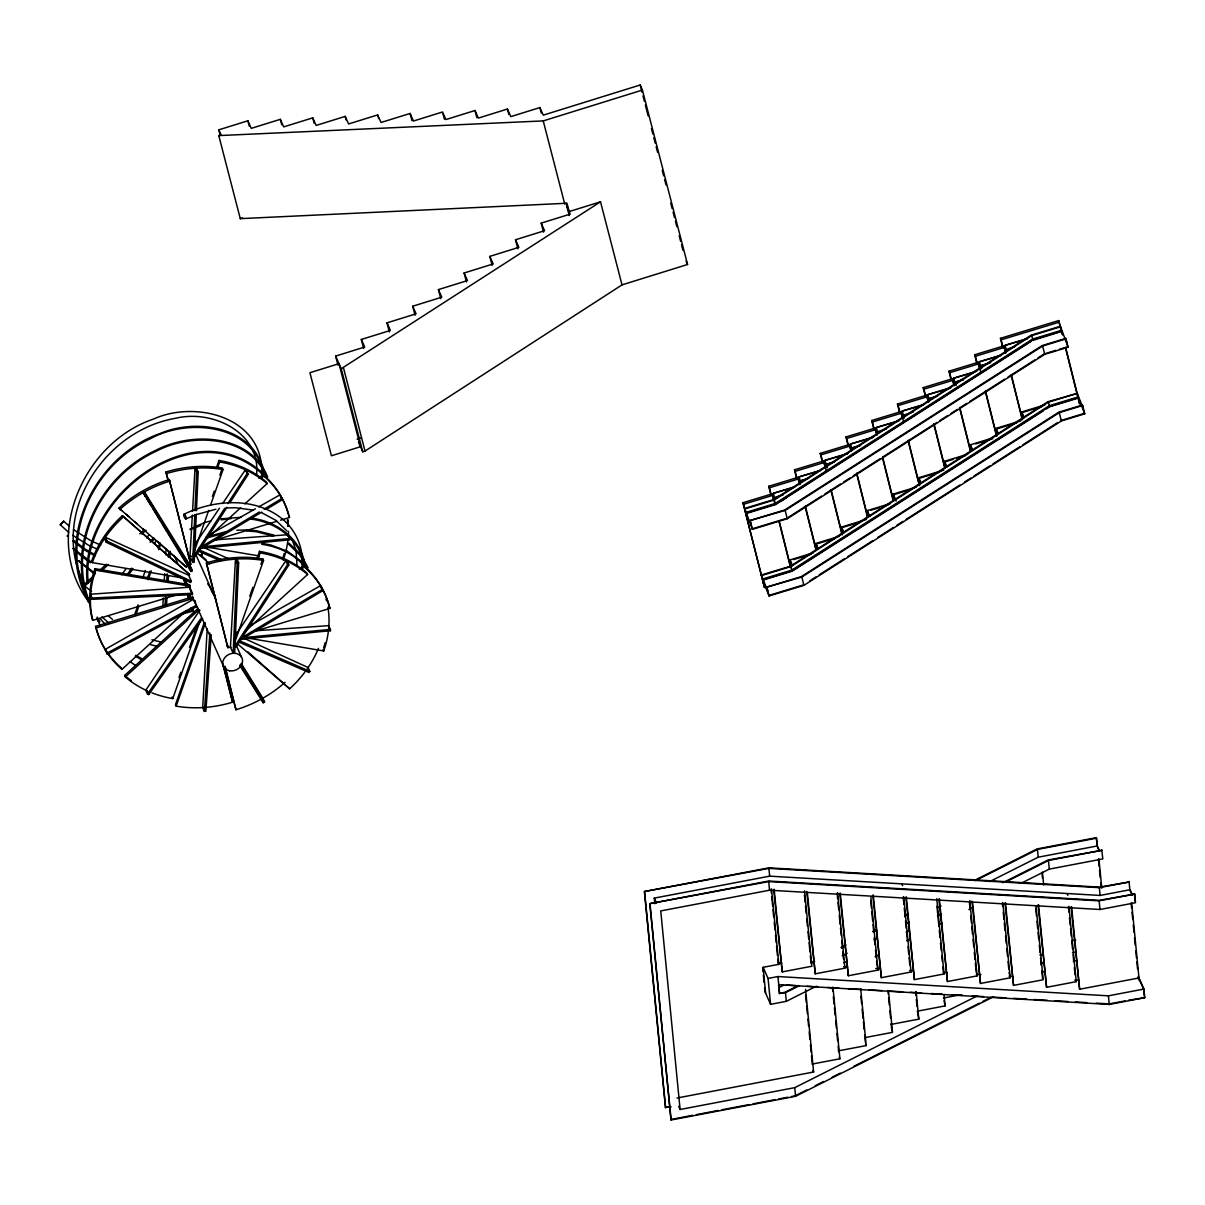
<?xml version="1.0" encoding="UTF-8"?>
<svg xmlns="http://www.w3.org/2000/svg" width="1205" height="1205" viewBox="0 0 1205 1205"><rect width="100%" height="100%" fill="white"/><g stroke="black" fill="none" stroke-linecap="round" stroke-linejoin="round"><path stroke-width="1.5" d="M256.529 475.026C261.184 433.152 213.089 409.128 175.569 418.286C109.866 429.387 58.458 500.452 76.984 566.245M261.621 475.327L261.681 468.775M297.017 565.778L296.084 550.775M302.078 566.395L302.169 558.186M196.294 514.324L194.171 562.268L192.68 562.374L194.803 514.43M194.969 510.739L196.701 472.014L195.014 468.233L196.49 468.127L198.177 471.908L196.46 510.634M233.152 653.276L237.174 562.916L235.487 559.135L236.963 559.03L238.65 562.81L234.644 653.17L233.152 653.276L230.456 647.221L235.487 559.135M750.986 524.22L750.113 520.515L784.726 509.971L1042.174 345.579L1065.792 338.379L1068.097 347.221L1044.705 354.33L787.257 518.737L752.417 529.341L744.72 508.389L773.836 499.533L1031.269 335.126L1060.4 326.269L1068.097 347.221M1043.379 410.815L792.242 571.17L762.78 580.147L763.428 583.341M1066.666 342.084L1065.792 338.379M90.631 594.216L92.228 599.322L192.378 594.607L192.454 593.282L189.757 587.227L90.631 594.216L92.228 599.322M162.765 607.305L163.293 597.936M164.257 581.066L164.678 573.565M165.748 554.827L166.079 549.194M192.68 562.374L189.983 556.318L192.333 515.077M192.544 511.342L195.014 468.233M207.185 628.859L202.696 707.576L204.383 711.357L205.874 711.266L211.252 634.779M236.752 562.78L236.963 559.03M288.326 536.029L288.402 534.704L213.586 539.991M288.402 534.704L290.013 539.825L199.307 548.38M328.799 626.931L328.875 625.621L254.059 630.893M241.633 639.117L330.486 630.727L328.875 625.621M200.843 525.395C174.123 536.602 205.076 520.982 210.755 521.132M164.965 605.528L165.612 596.204M166.667 581.277L167.194 573.821M168.369 557.026L168.775 551.438M166.441 605.422L166.968 597.966M168.158 581.172L168.549 575.583M169.86 556.921L170.251 551.333M204.383 711.357L209.896 633.017M94.834 574.454L78.717 560.943L95.195 573.46M142.883 577.526L145.383 570.432M154.722 543.832L155.972 540.292M138.108 604.865L135.005 613.737L135.683 615.258L138.786 606.386M147.462 578.264L149.947 571.185M158.036 548.124L159.904 542.807M148.125 579.786L151.243 570.914M158.714 549.646L160.581 544.314M216.508 467.54L218.994 460.446A111.96 94.005 -24 0 1 266.456 482.09L267.118 483.597L244.886 503.886M217.804 467.284L219.672 461.967L218.994 460.446M194.351 547.823L196.219 542.506M212.411 496.4L214.279 491.083M219.882 475.116L221.75 469.799M193.146 554.662L208.721 510.333M210.589 505L223.046 469.543L222.368 468.022A111.96 94.005 -24 0 0 165.929 471.999L168.188 481.051M178.958 677.556L180.825 672.239M189.547 647.416L196.385 627.91M151.905 692.83A111.96 94.005 -24 0 0 172.782 698.584L200.181 620.56M204.127 623.075L175.478 704.639L176.156 706.16A111.96 94.005 -24 0 0 232.595 702.184L223.106 664.166M176.156 706.16L205.422 622.819M256.981 558.457L259.467 551.363A111.96 94.005 -24 0 1 306.929 572.993L307.591 574.499L243.666 632.851M258.277 558.186L260.144 552.869L259.467 551.363M234.192 640.503L237.31 631.646M249.766 596.174L252.884 587.302M260.973 564.256L262.841 558.939A111.96 94.005 -24 0 0 206.401 562.916L227.866 647.703A10.182 8.54 -24 0 1 230.968 647.19M234.252 643.786L263.518 560.446L262.841 558.939M190.435 528.739L190.812 529.598M90.526 562.765L81.322 556.153L73.083 548.32L91.098 561.937M1032.926 340.352L1061.816 331.39L1062.479 334.598M224.717 508.299L194.201 555.625L195.451 556.198L226.992 507.29M227.775 503.554L247.1 473.58L245.413 469.784L222.609 503.539M230.035 502.545L248.351 474.152L245.413 469.784M285.886 560.702L287.573 564.482L234.674 646.543L235.924 647.1L288.823 565.055L287.136 561.274L285.886 560.702L237.159 632.806M105.362 537.294L104.549 538.484L106.236 542.265L190.586 582.542L191.399 581.337L188.703 575.282L105.362 537.294L107.049 541.075L191.399 581.337M106.236 542.265L107.049 541.075M121.901 574.74L126.043 568.594M146.784 537.912L148.863 534.839M196.686 541.904L219.491 508.149M202.576 618.557L148.712 694.547L147.462 693.975L145.775 690.194L199.699 610.408M307.32 668.715L308.134 667.525A111.96 94.005 -24 0 0 318.466 648.365M243.5 638.063L308.134 667.525L309.821 671.306L309.007 672.495L238.695 641.994M127.459 574.198L131.767 568.112M150.083 542.28L153.306 537.716M128.709 574.77L133.017 568.685M152.402 541.331L154.556 538.289M147.462 693.975L201.325 617.984M93.9 575.659L84.169 584.53L84.847 586.052A111.96 94.005 -24 0 0 91.535 591.263M99.458 570.583L106.417 564.241M139.765 533.8L143.937 529.989M91.791 579.71L84.847 586.052L77.557 567.962M101.521 570.824L108.48 564.482M141.828 534.041L146.001 530.23M258.909 478.31L263.082 474.514A111.96 94.005 -24 0 1 288.402 514.369M260.973 478.566L263.744 476.02L263.082 474.514M205.98 539.403L240.714 507.697M193.538 599.231A10.182 8.54 -24 0 1 193.267 598.388L192.589 596.867L95.526 626.419L96.204 627.926A111.96 94.005 -24 0 0 121.946 669.378L185.871 611.025M148.712 694.547L147.025 690.751A111.96 94.005 -24 0 1 125.32 676.954L124.642 675.433L198.298 608.209M125.32 676.954L198.976 609.73A10.182 8.54 -24 0 0 199.714 610.287M299.382 569.212L303.555 565.416A111.96 94.005 -24 0 1 329.296 606.853L329.974 608.374L250.881 632.459M301.446 569.468L304.232 566.922L303.555 565.416M566.907 206.522L570.281 214.083L541.211 223.136L544.585 230.712L515.514 239.75L518.888 247.326L489.817 256.379L493.191 263.955L464.121 272.993L467.48 280.569L438.409 289.607L441.783 297.183L412.713 306.236L416.087 313.812L387.016 322.85L390.39 330.426L361.319 339.464L364.693 347.04L335.623 356.093L341.241 368.715L600.512 201.807L622.021 284.877L365.025 451.062L362.735 451.77L358.472 442.175M744.931 508.902L774.288 499.97L1031.736 335.562L1060.611 326.766M746.046 513.104L775.493 504.142L1032.941 339.735L1061.726 330.983M1031.465 341.166L775.598 504.549L746.136 513.526L746.799 516.719M781.804 500.723L786.534 497.695M750.113 520.515L785.178 510.408L1042.626 346.016L1066.018 338.891M786.805 518.301L821.554 496.114M824.717 494.095L840.503 484.003M843.666 482L849.977 477.963M853.14 475.945L879.996 458.789M883.145 456.785L936.857 422.488M940.005 420.47L947.913 415.424M951.061 413.405L957.388 409.369M960.536 407.35L966.862 403.329M970.025 401.31L1004.759 379.123M1007.922 377.105L1034.779 359.949M1037.927 357.93L1044.253 353.909M761.575 575.523L790.932 566.591L1048.365 402.184L1077.255 393.387L1083.31 408.706L1082.436 405.001L1058.818 412.2L801.37 576.593L766.757 587.136L767.63 590.842L761.349 575.011L790.465 566.154L1047.913 401.747L1077.255 393.387M762.675 579.726L792.137 570.763L1049.585 406.356L1078.354 397.605M1046.527 408.796L1049.691 406.778L1076.668 398.569M766.757 587.136L801.822 577.029L1059.27 412.637L1082.662 405.513L1084.741 413.842L1061.349 420.952L803.901 585.359L769.061 595.963L762.78 580.147M809.76 580.885L816.086 576.849M819.234 574.83L844.509 558.698M847.672 556.68L872.947 540.548M877.677 537.52L893.477 527.429M896.64 525.41L902.952 521.388M906.115 519.37L959.813 485.073M964.542 482.045L970.868 478.008M974.032 475.99L989.817 465.913M992.98 463.895L1019.822 446.754M1022.985 444.735L1057.734 422.533M199.036 548.17L259.391 511.989M264.151 509.128L281.624 498.659L279.937 494.863L258.668 506.928M198.117 550.218L261.651 512.125M266.425 509.263L282.301 499.744L279.937 494.863M241.09 638.123L322.097 589.561L320.41 585.781L248.411 626.585M238.59 641.12L322.774 590.661L320.41 585.781M143.109 492.634L144.434 491.881L189.652 564.663L192.348 570.733L191.023 571.486L143.109 492.634L145.082 495.797M144.796 496.415L146.121 495.662L144.434 491.881M209.565 534.764L255.385 508.781M189.652 564.663L188.326 565.416L184.395 559.09M107.456 654.315L105.091 649.435L193.448 599.337L196.837 606.492L107.456 654.315L106.778 653.231L196.159 605.407M262.826 698.222L261.5 698.975L263.187 702.756L264.513 702.003L262.826 698.222L241.196 663.413M78.596 561.349L79.214 560.596M810.875 962.659L814.218 960.972M841.015 947.491L846.046 944.961M872.842 931.495L876.201 929.808M904.669 915.484L908.028 913.812M975.026 880.117L1037.008 848.953L1096.354 837.656L1097.333 845.94L1099.547 850.911M811.327 963.111L814.685 961.424M841.482 947.958L844.826 946.271M873.309 931.947L876.653 930.275M905.136 915.951L908.48 914.264M975.493 880.584L1037.46 849.42L1096.58 838.168M778.581 987.723L783.612 985.208M842.235 955.731L847.266 953.2M874.062 939.719L877.406 938.032M905.889 923.723L909.233 922.036M937.716 907.726L941.06 906.039M989.636 881.608L1038.213 857.192L1097.333 845.94M798.418 985.494L785.012 992.242L779.409 993.297L778.581 984.666L1109.248 1004.458L1144.75 997.695L1143.907 989.064L1138.288 976.442L1138.62 979.891M843.651 962.765L846.995 961.078M937.445 915.589L940.804 913.917M1002.771 882.753L1048.004 860.009L1101.973 850.293L1048.471 860.475L1004.91 882.361M779.409 993.297L785.479 992.694L798.87 985.961M906.085 932.052L909.429 930.38M937.912 916.056L941.256 914.369M764.603 987.995L764.964 991.7L770.582 1004.322L786.323 1001.325L816.463 986.172M875.101 956.695L878.445 955.008M906.928 940.698L910.272 939.011M938.755 924.687L942.099 923M968.895 909.534L972.254 907.847M1022.503 882.587L1049.299 869.106L1102.816 858.924L1101.747 849.781M678.686 1106.326L680.102 1109.489L794.728 1087.663L977.315 995.872M1040.969 963.864L1044.313 962.177M806.838 1089.938L795.104 1095.842L791.459 1096.535M815.213 1085.735L823.587 1081.518M831.962 1077.315L840.337 1073.098M853.742 1066.365L979.364 1003.193M982.723 1001.506L991.097 997.303M680.102 1109.489L660.747 910.92L769.543 890.209L1099.984 909.489L1135.502 902.726L1134.658 894.095L1099.156 900.301L768.715 881.021L649.796 903.66L671.049 1120.002L795.571 1096.294L993.221 996.912M1041.813 972.495L1045.157 970.808M184.019 514.219C215.439 498.975 258.021 496.445 285.254 521.509M185.886 518.933A2.546 0.828 67 0 0 185.209 515.258A2.546 0.828 67 0 0 183.763 515.514A2.546 0.828 67 0 0 185.886 518.933L195.888 514.701L215.936 509.218M206.13 537.069L226.645 531.465M206.462 538.017L226.826 532.474M220.214 135.246L218.813 129.824L247.884 120.786L251.258 128.363L280.328 119.325L283.702 126.886L312.773 117.849L316.147 125.425L345.217 116.388L348.591 123.964L377.662 114.912L381.036 122.488L410.107 113.451L413.481 121.027L442.551 111.975L445.925 119.551L474.996 110.514L478.37 118.09L507.441 109.037L510.815 116.614L539.885 107.576L543.259 115.153L640.171 84.998L642.416 90.059L687.558 264.482L622.021 284.877M600.512 201.807L569.152 211.568L567.013 203.253L240.277 218.647L218.783 135.593L221.057 134.885L218.813 129.824M218.783 135.593L543.229 120.907L642.416 90.059M240.277 218.647L242.566 217.939M357.117 439.147L360.536 438.093M212.216 541L276.909 521.298M280.509 520.199L289.501 517.472L288.823 515.951M1002.711 347.371L1000.451 338.319L1058.683 320.59L1062.524 334.779M1000.451 338.319L1001.114 339.825L1059.361 322.097M189.727 588.085A10.182 8.54 -24 0 1 190.149 586.248L189.471 584.726L95.014 568.685A111.96 94.005 -24 0 0 92.152 618.843L92.83 620.349L177.316 594.637M1014.731 346.724L1006.145 349.495L1005.106 345.338L1026.464 338.831M976.954 363.805L974.694 354.752L1003.81 345.895L1005.844 352.839M1027.504 338.801L1005.106 345.338M974.694 354.752L975.372 356.273L1004.488 347.401M1061.5 330.306L1032.61 339.102L775.161 503.509L745.82 512.441M96.204 627.926L193.267 598.388M981.638 368.715L979.364 361.771L1000.707 355.279M951.212 380.253L948.953 371.2L978.068 362.328L981.006 372.902M1000.045 355.761L979.364 361.771M948.953 371.2L949.63 372.707L978.746 363.85M980.403 365.778L990.691 362.645M980.403 365.943L987.513 363.774M925.47 396.686L923.211 387.633L952.327 378.762L954.36 385.721M963.548 379.665L954.661 382.377L953.622 378.219L976.743 371.17M953.622 378.219L974.303 372.209M923.211 387.633L923.889 389.155L953.004 380.283M1045.94 353.381L1056.062 350.309M1059.436 349.284L1067.871 346.709M953.727 378.475L954.661 382.211L963.232 379.605M899.728 413.119L897.469 404.067L926.585 395.21L928.618 402.154M936.029 396.656L928.904 398.825L927.865 394.653L951.001 387.618M950.278 388.115L927.865 394.653M897.469 404.067L898.147 405.588L927.263 396.731M928.919 398.659L937.49 396.038M904.398 418.03L902.123 411.101L923.482 404.594M873.987 429.567L871.727 420.515L900.843 411.643L903.78 422.217M922.819 405.091L902.123 411.101M871.727 420.515L872.39 422.021L901.506 413.164M903.163 415.258L913.465 411.959M886.323 428.995L877.421 431.706L876.381 427.534L899.517 420.5M848.245 446.001L845.97 436.948L875.101 428.091L877.12 435.035M897.077 421.524L876.381 427.534M845.97 436.948L846.648 438.469L875.764 429.598M860.581 445.428L851.679 448.139L850.64 443.982L873.776 436.933M822.488 462.449L820.228 453.396L849.344 444.525L851.378 451.468M873.038 437.445L850.64 443.982M820.228 453.396L820.906 454.903L850.022 446.046M851.679 447.974L860.265 445.368M796.746 478.882L794.487 469.83L823.602 460.973L826.54 471.532M827.172 467.359L824.898 460.415L848.019 453.366M847.296 453.878L824.898 460.415M794.487 469.83L795.164 471.351L824.28 462.479M827.428 467.766L825.937 464.422L834.508 461.801M825.937 464.573L833.047 462.419M807.305 478.852L800.195 481.021L799.156 476.849L820.5 470.357M771.004 495.33L768.745 486.278L797.861 477.406L799.894 484.35M819.837 470.839L799.156 476.849M768.745 486.278L769.423 487.784L798.538 478.927M1022.789 416.117L1021.75 411.959L1044.886 404.91M1021.961 412.622L1042.536 406.356M800.195 480.855L808.766 478.249M1078.144 396.927L1049.254 405.724L791.805 570.116L762.464 579.063M783.34 494.758L774.438 497.454L773.399 493.297L794.758 486.79M743.003 502.711L764.482 587.498L743.003 502.711L772.119 493.854L775.071 504.518M794.095 487.287L773.399 493.297M743.666 504.232L772.797 495.36M997.047 432.565L996.008 428.393L1020.906 420.816M996.219 429.07L1016.794 422.804M972.706 450.519L970.251 444.841L991.61 438.334M975.613 443.937L992.769 438.725M1060.897 420.53L1082.828 413.842M945.548 465.446L944.509 461.274L967.645 454.24M944.735 461.952L953.306 459.331M956.725 458.292L965.31 455.686M919.807 481.88L918.767 477.722L943.681 470.131M752.191 528.844L785.073 518.828M918.978 478.385L939.569 472.119M894.065 498.313L893.026 494.155L916.162 487.121M912.095 489.079L893.236 494.818L895.481 499.849M868.323 514.761L867.284 510.604L890.405 503.554M870.929 510.227L879.499 507.606M882.934 506.567L888.07 505M842.581 531.194L841.542 527.037L866.44 519.445M841.753 527.7L860.611 521.961M816.824 547.642L815.785 543.47L838.921 536.436M834.869 538.409L816.011 544.148L818.24 549.164M791.083 564.076L790.043 559.918L813.179 552.869M793.688 559.542L810.845 554.315M768.835 595.466L803.449 584.922M644.404 891.534L768.926 867.841L1099.367 887.121L1129.266 881.985L1099.352 887.663L768.911 868.383L644.404 891.534L665.431 1107.365L671.14 1106.838M654.827 903.735L654.285 898.117L769.664 876.155L1100.105 895.436L1130.019 889.742L1132.233 894.728M649.796 903.66L768.7 881.578L1099.141 900.858L1134.658 894.095M765.642 993.206L763.127 967.314L778.852 964.316L771.516 889.004M773.67 889.561L782.226 971.893L811.899 966.244L804.548 890.932M763.142 967.374L768.067 978.43L777.963 976.547L1108.404 995.827L1143.907 989.064M806.717 891.489L815.258 973.821L844.931 968.172L837.596 892.86M839.764 893.417L848.305 975.749L877.978 970.1L870.823 896.625M1072.104 940.653L1075.704 939.96M872.797 895.345L881.352 977.677L911.025 972.028L903.69 896.716M1039.84 955.008L1043.319 954.345M905.844 897.273L914.399 979.605L944.072 973.956L936.737 898.644M1072.48 952.628L1076.17 951.92M938.891 899.201L947.446 981.533L977.119 975.884L969.769 900.572M1073.324 961.259L1077.014 960.566M971.938 901.129L980.493 983.461L1010.152 977.812L1002.816 902.5M943.485 997.996L960.942 994.682M1004.985 903.057L1013.526 985.389L1043.199 979.74L1036.044 906.265M917.186 1011.221L945.112 1005.904L944.042 994.878M1038.032 904.985L1046.573 987.317L1076.246 981.668L1068.91 906.356M890.887 1024.446L918.812 1019.129L916.131 991.579M1071.064 906.913L1079.62 989.245L1138.966 977.963L1131.631 902.635M864.588 1037.671L892.513 1032.354L888.582 991.941M838.288 1050.88L866.214 1045.579L860.671 988.627M1109.248 1003.916L1125.124 1000.888M1128.648 1000.21L1144.75 997.695M811.989 1064.105L839.915 1058.788L832.941 987.151M676.999 1098.026L813.616 1072.013L805.558 989.35M665.431 1107.365L669.076 1106.672M670.824 1119.49L692.755 1115.318M696.415 1114.625L718.346 1110.453M722.006 1109.76L749.42 1104.533M753.065 1103.84L775.011 1099.668M778.656 1098.975L787.799 1097.228M69.257 526.118L63.579 521.132L60.25 524.732L68.775 532.459M72.933 548.727L73.58 547.974M221.012 518.843L241.06 517.322M221.193 519.852L231.27 518.587M201.235 546.889L290.089 538.499M243.561 637.611L330.562 629.402M196.701 472.014L198.177 471.908M189.983 556.318L191.475 556.213M237.174 562.916L238.65 562.81M92.303 597.996L192.454 593.282M225.862 507.983L235.547 507.727L253.381 510.122M236.782 530.2L246.679 529.944M777.812 959.135L778.174 962.81L781.925 963.021M843.892 966.636L847.642 966.862M875.809 968.504L879.56 968.715M909.594 970.477L913.36 970.688M942.852 966.937L943.395 972.45L947.145 972.661M977.195 974.423L980.945 974.634M1009.112 976.276L1012.863 976.502M1074.815 980.117L1078.58 980.328M786.323 985.057L797.574 985.72M806.973 986.262L818.24 986.925M827.624 987.467L838.891 988.13M848.275 988.672L861.424 989.441M868.926 989.877L882.075 990.646M889.576 991.082L902.726 991.851M910.227 992.287L921.494 992.95M930.893 993.507L942.144 994.155M951.543 994.712L962.81 995.36M972.194 995.917L983.461 996.565M992.845 997.122L1005.979 997.876M1013.495 998.327L1026.645 999.081M1034.146 999.532L1047.296 1000.286M1054.797 1000.737L1067.946 1001.506M1075.447 1001.942L1086.714 1002.59M1096.113 1003.147L1107.38 1003.795M246.754 529.944L256.319 530.697L273.927 535.095M246.648 530.953L256.123 531.691L273.595 536.059M207.32 547.145L259.18 555.957M188.839 575.267A10.182 8.54 -24 0 1 189.577 574.544L122.353 515.68A111.96 94.005 -24 0 0 91.655 561.108L92.318 562.615L183.07 578.038M95.014 568.685L95.692 570.191L190.149 586.248M247.793 638.048L323.738 650.956A111.96 94.005 -24 0 0 327.941 607.275M250.685 518.075C275.267 520.696 299.638 537.596 304.699 562.78M250.504 519.069C274.71 521.72 298.599 538.002 303.705 562.991M261.937 543.319L271.02 545.052L287.393 551.288M261.741 544.314C278.415 546.573 294.833 554.104 305.377 567.54M151.89 639.795L161.304 642.129M150.399 644.645L156.936 646.272M199.021 549.887L221.328 559.557M198.222 551.092L220.515 560.762M239.494 640.789L309.821 671.306M261.696 512.743L275.855 520.304L287.106 531.104M247.1 473.58L248.351 474.152M287.573 564.482L288.823 565.055M204.73 547.929L228.543 558.774M100.708 545.172L90.511 540.518L73.52 529.643M97.379 549.209L88.281 545.067L72.782 535.336M145.775 690.194L147.025 690.751M95.24 554.963L85.45 549.284L73.55 540.277M94.803 555.867L84.922 550.158L72.887 541.045M135.758 655.264L141.362 658.502M135.231 656.123L140.88 659.391M287.468 551.333L300.783 560.928L306.16 566.892M60.28 524.958L63.714 521.223M130.05 661.575L135.306 665.356M288.929 543.109L300.527 554.27L308.119 567.826M288.326 543.937L299.759 554.918L307.215 568.278M200.376 554.903L206.04 559.783M196.807 552.764L209.55 563.744M118.979 508.103L186.203 566.968A10.182 8.54 -24 0 1 190.767 564.377L169.287 479.575A111.96 94.005 -24 0 0 118.979 508.103L121.81 510.543M126.058 514.204L128.89 516.644M134.553 521.524L137.385 523.964M143.049 528.844L145.88 531.285M157.207 541.045L186.203 566.968M122.353 515.68L189.577 574.544M247.929 651.905L289.652 688.808A111.96 94.005 -24 0 0 304.91 672.059M237.28 643.666L289.652 688.808M108.36 615.8L112.472 619.43M101.928 616.9L109.278 623.407M100.151 618.752L105.212 624.25M265.657 475.96C196.204 406.793 77.527 497.243 87.212 582.874M263.805 475.418C194.562 409.369 78.807 498.463 88.236 582.813M285.57 521.87C295.27 531.269 301.295 544.208 302.154 557.704M90.074 603.554C40.518 540.985 81.594 442.988 153.668 419.009C193.342 400.888 257.057 415.333 261.485 465.537M211.267 590.736L214.219 595.436M240.94 664.407L264.513 702.003M239.614 665.145L263.187 702.756M281.624 498.659L282.301 499.744M322.097 589.561L322.774 590.661M207.606 583.582L215.469 596.234M147.055 498.96L150.987 505.287M152.945 508.45L160.807 521.117M162.78 524.28L166.712 530.607M168.67 533.77L176.533 546.437M179.485 551.182L182.437 555.927M240.849 665.747L259.527 695.812M105.091 649.435L105.769 650.534M146.121 495.662L192.348 570.733M97.138 617.126L99.94 621.87M97.228 619.265L99.111 622.443M1032.941 339.735L1031.736 335.562M1049.585 406.356L1048.365 402.184M775.493 504.142L774.288 499.97M792.137 570.763L790.932 566.591M267.661 476.984C250.324 433.981 191.7 431.269 155.505 450.459C100.271 475.734 65.356 544.524 88.809 602.756M266.712 477.316C249.947 435.306 191.716 432.249 155.942 451.378C101.16 476.442 66.501 544.66 89.757 602.425M291.61 538.454L295.662 549.314M88.703 599.774C57.298 541.271 91.881 464.934 150.324 438.756C187.754 417.894 251.996 424.1 263.247 472.119M96.897 618.346L99.955 625.018M87.829 600.271C54.15 537.505 95.406 455.987 160.009 433.544C196.415 417.864 252.734 426.645 263.79 470.342M1079.108 401.205L1078.46 398.012L1084.741 413.842M1021.75 411.959L1024.205 417.638M996.008 428.393L998.448 434.086M954.661 382.211L956.152 385.555M970.251 444.841L972.736 450.399M944.509 461.274L946.979 466.832M1131.977 894.848L1129.883 890.103L1129.04 881.473M1097.183 846.302L1099.291 851.031M918.767 477.722L921.223 483.401M1138.589 977.812L1143.771 989.426L1144.524 997.198M893.026 494.155L896.113 501.099M1067.163 893.824L1067.841 895.345M867.284 510.604L869.724 516.282M1075.568 980.162L1076.246 981.668M841.542 527.037L843.982 532.731M1010.152 977.812L1009.127 972.631M815.785 543.47L818.27 549.028M686.067 261.108L687.558 264.482M976.442 974.378L977.119 975.884M790.043 559.918L792.498 565.597M943.395 972.45L944.072 973.956M901.942 884.184L902.62 885.705M945.112 1005.904L944.072 1000.722M910.347 970.522L911.025 972.028M918.812 1019.129L917.592 1012.095M877.978 970.1L876.592 961.244M844.268 966.666L844.931 968.172M865.536 1044.057L866.214 1045.579M839.237 1057.282L839.915 1058.788M778.174 962.81L778.852 964.316M812.938 1070.507L813.616 1072.013M654.285 898.117L656.499 903.102M325.922 599.292L326.6 600.798M329.372 628.197L330.486 630.727M323.06 649.435L323.738 650.956M165.929 471.999L168.399 480.765M206.401 562.916L227.866 647.703M196.008 554.933L215.71 599.201M236.18 645.157L241.482 657.087M169.287 479.575L190.767 564.377M189.004 566.937L191.023 571.486M189.682 588.552L192.378 594.607M194.924 600.632L195.602 602.154A10.182 8.54 -24 0 1 194.382 600.813M174.544 556.439L177.587 563.262M184.395 578.581L187.438 585.389M194.126 600.436L223.814 667.103M191.444 609.76L192.122 611.281A111.96 94.005 -24 0 1 180.84 614.173M232.595 702.184L223.332 666.275M285.073 682.331A111.96 94.005 -24 0 1 235.969 709.76L224.898 666.606M172.104 697.062L172.782 698.584M121.946 669.378L121.283 667.856A111.96 94.005 -24 0 1 107.832 653.125M640.171 84.998L642.054 92.273M642.988 95.903L644.404 101.356M645.338 104.986L648.154 115.891M651.453 128.604L652.869 134.056M653.803 137.701L655.219 143.139M656.153 146.784L657.569 152.237M662.268 170.402L663.684 175.855M664.618 179.485L666.034 184.937M670.733 203.103L672.149 208.555M673.083 212.185L674.499 217.638M675.433 221.268L676.849 226.721M679.198 235.803L680.614 241.256M681.548 244.901L682.964 250.339M566.049 203.193L569.242 215.544M539.885 107.576L541.286 112.984M543.229 120.907L564.723 203.976M541.211 223.136L543.545 232.158M507.441 109.037L508.841 114.46M515.514 239.75L517.849 248.787M474.996 110.514L476.864 117.728M489.817 256.379L492.152 265.401M443.018 113.782L444.419 119.205M464.121 272.993L466.456 282.015M410.107 113.451L411.974 120.666M438.409 289.607L440.759 298.644M377.662 114.912L378.596 118.527M412.713 306.236L415.047 315.258M345.217 116.388L346.151 119.988M387.016 322.85L389.351 331.872M312.773 117.849L314.174 123.272M361.319 339.464L363.654 348.501M280.328 119.325L281.729 124.733M343.53 368.007L365.025 451.062M341.241 368.715L362.735 451.77M335.623 356.093L337.957 365.115M247.884 120.786L249.284 126.209M1065.687 347.447L1079.71 403.57M1058.683 320.59L1061.846 333.258M1065.913 349.555L1079.484 403.856M1042.626 346.016L1044.705 354.33M1059.27 412.637L1061.349 420.952M1011.281 374.559L1022.578 419.822M1003.81 345.895L1005.633 353.125M1011.507 376.668L1021.9 418.301M1001.114 339.825L1002.922 347.07M985.524 390.992L996.836 436.255M978.068 362.328L979.424 367.766M985.313 391.294L996.158 434.749M975.372 356.273L977.18 363.503M959.783 407.441L970.643 450.881M952.327 378.762L953.682 384.199M959.557 407.742L970.417 451.182M949.63 372.707L951.438 379.952M934.041 423.874L944.901 467.329M926.585 395.21L928.392 402.455M933.815 424.175L944.675 467.63M923.889 389.155L925.696 396.385M908.299 440.322L919.596 485.585M900.843 411.643L902.199 417.081M908.073 440.608L918.481 482.256M898.147 405.588L899.954 412.833M882.557 456.755L893.402 500.211M875.101 428.091L876.457 433.514M882.783 458.864L893.176 500.497M872.39 422.021L874.197 429.266M856.8 473.204L867.66 516.644M849.344 444.525L850.7 449.962M856.589 473.49L867.434 516.945M846.648 438.469L848.456 445.714M831.058 489.637L842.37 534.899M823.602 460.973L824.958 466.395M830.848 489.938L841.692 533.378M820.906 454.903L822.714 462.148M805.317 506.085L816.177 549.525M797.861 477.406L799.668 484.651M805.543 508.179L815.951 549.826M795.164 471.351L796.972 478.596M785.178 510.408L787.257 518.737M801.822 577.029L803.901 585.359M779.123 520.711L790.872 567.781M772.119 493.854L773.474 499.277M778.897 520.997L790.209 566.26M769.423 487.784L771.23 495.029M750.338 521.012L752.417 529.341M766.983 587.633L769.061 595.963M225.124 666.305L235.969 709.76M185.555 579.018L186.911 584.455M189.622 595.315L190.526 598.93M192.785 607.983L194.141 613.42M185.329 579.319L186.685 584.741M188.944 593.794L189.848 597.424M192.559 608.284L193.463 611.899M183.988 578.686L185.796 585.931M188.055 594.984L188.959 598.599M191.218 607.651L192.122 611.281M183.763 578.987L185.118 584.41M187.829 595.27L188.733 598.9M264.226 471.848L264.874 476.638M1134.432 893.598L1135.185 901.37M1131.134 902.967L1131.661 908.48M1132.022 912.155L1132.745 919.49M1133.272 925.003L1133.995 932.354M1134.523 937.867L1135.246 945.217M1135.788 950.73L1136.496 958.065M1136.857 961.741L1137.565 969.091M1098.93 858.834L1101.807 888.221M1096.354 837.656L1097.017 844.569M1098.448 859.15L1099.156 866.5M1099.517 870.176L1100.225 877.526M1100.767 883.039L1101.129 886.714M1099.352 887.663L1100.105 895.436M1099.141 900.858L1099.984 909.489M1108.404 995.827L1109.248 1004.458M1071.561 906.597L1079.62 989.245M1068.413 906.687L1068.956 912.2M1069.483 917.698L1070.206 925.048M1070.567 928.724L1071.275 936.074M1071.817 941.587L1072.525 948.938M1073.068 954.45L1073.775 961.786M1074.318 967.299L1075.041 974.649M1048.471 860.475L1049.299 869.106M1042.43 872.194L1043.681 885.042M1041.933 872.51L1042.476 878.023M1037.46 849.42L1038.213 857.192M1038.514 904.654L1046.573 987.317M1035.728 908.434L1036.436 915.77M1036.978 921.283L1037.701 928.633M1038.047 932.309L1038.77 939.659M1039.312 945.172L1040.02 952.507M1040.563 958.02L1041.271 965.371M1041.813 970.884L1042.521 978.234M1005.482 902.726L1013.526 985.389M1002.319 902.831L1002.68 906.506M1003.223 912.004L1003.931 919.355M1004.292 923.03L1005.015 930.38M1005.542 935.893L1006.265 943.244M1006.793 948.757L1007.516 956.092M1008.058 961.605L1008.766 968.956M972.616 902.635L980.493 983.461M969.453 902.741L970.176 910.076M970.718 915.589L971.426 922.94M971.787 926.615L972.495 933.965M973.038 939.478L973.761 946.814M974.288 952.327L975.011 959.677M975.372 963.352L976.261 972.54M939.388 898.87L947.446 981.533M936.948 906.311L937.671 913.661M938.032 917.336L938.921 926.525M939.282 930.2L939.99 937.55M940.533 943.063L941.241 950.399M941.783 955.911L942.325 961.424M906.341 896.942L914.399 979.605M915.634 991.896L915.996 995.571M916.342 999.246L917.065 1006.597M903.193 897.047L903.901 904.383M904.262 908.058L905.166 917.246M905.512 920.921L906.235 928.272M906.778 933.785L907.486 941.12M908.028 946.633L908.736 953.983M909.097 957.659L909.82 965.009M887.904 990.42L888.266 994.095M888.612 997.77L889.335 1005.121M889.862 1010.634L890.585 1017.984M891.128 1023.482L891.836 1030.832M873.294 895.014L881.352 977.677M870.688 900.617L871.396 907.967M871.757 911.643L872.646 920.831M873.007 924.506L873.73 931.857M874.258 937.37L874.981 944.705M875.523 950.218L876.231 957.568M860.882 996.294L861.605 1003.645M862.132 1009.157L863.036 1018.346M863.398 1022.021L864.106 1029.356M864.648 1034.869L865.356 1042.22M840.262 893.086L848.305 975.749M837.098 893.191L837.641 898.689M838.002 902.364L838.71 909.715M839.252 915.228L840.141 924.416M840.503 928.091L841.226 935.426M841.753 940.939L842.476 948.29M842.822 951.965L843.545 959.316M832.444 987.482L832.791 991.158M833.333 996.655L834.056 1004.006M834.402 1007.681L835.125 1015.032M835.668 1020.545L836.375 1027.895M836.918 1033.408L837.626 1040.743M838.168 1046.256L838.71 1051.769M807.395 892.995L815.258 973.821M804.413 894.923L805.136 902.274M805.497 905.949L806.205 913.3M806.748 918.812L807.455 926.163M807.998 931.676L808.706 939.011M809.067 942.687L809.971 951.875M810.317 955.55L811.04 962.9M805.603 995.194L806.326 1002.545M806.672 1006.205L807.395 1013.556M807.937 1019.068L808.645 1026.419M809.188 1031.932L809.896 1039.282M810.438 1044.78L811.146 1052.131M811.507 1055.806L812.23 1063.156M785.479 992.694L786.323 1001.325M794.728 1087.663L795.571 1096.294M774.167 889.23L782.226 971.893M768.911 868.383L769.664 876.155M771.019 889.335L771.366 892.995M771.727 896.671L772.631 905.859M772.977 909.534L773.7 916.885M774.243 922.397L774.951 929.733M775.493 935.246L776.201 942.596M776.562 946.271L777.451 955.46M768.7 881.578L769.543 890.209M777.963 976.547L779.635 993.809M768.067 978.43L770.582 1004.322M762.629 967.645L762.991 971.351M763.352 975.041L764.06 982.452M650.022 904.157L671.049 1120.002M644.615 892.046L665.657 1107.877M287.438 519.777A111.96 94.005 -24 0 1 287.859 526.449M284.199 553.502A111.96 94.005 -24 0 1 282.588 558.533L283.265 560.054A111.96 94.005 -24 0 0 287.965 539.795M287.935 519.641A111.96 94.005 -24 0 1 288.477 526.299M288.537 531.33A111.96 94.005 -24 0 1 288.296 536.406M263.744 476.02A111.96 94.005 -24 0 1 289.501 517.472M219.672 461.967A111.96 94.005 -24 0 1 267.118 483.597M188.417 556.529A10.182 8.54 -24 0 1 190.495 556.288M166.591 473.52A111.96 94.005 -24 0 1 223.046 469.543M189.095 563.217A10.182 8.54 -24 0 1 190.104 562.856M119.657 509.625A111.96 94.005 -24 0 1 169.965 481.096M92.318 562.615A111.96 94.005 -24 0 1 123.031 517.201M189.215 585.645A10.182 8.54 -24 0 1 189.471 584.726M92.83 620.349A111.96 94.005 -24 0 1 95.692 570.191M192.86 597.725A10.182 8.54 -24 0 1 192.589 596.867M106.883 651.785A111.96 94.005 -24 0 1 95.526 626.419M131.345 680.659A111.96 94.005 -24 0 1 124.642 675.433M325.154 642.732A111.96 94.005 -24 0 1 323.633 647.778M304.232 566.922A111.96 94.005 -24 0 1 329.974 608.374M260.144 552.869A111.96 94.005 -24 0 1 307.591 574.499M227.203 646.181A10.182 8.54 -24 0 1 228.227 645.925M207.064 564.422A111.96 94.005 -24 0 1 263.518 560.446M195.948 541.422L196.385 542.295L195.948 541.422M201.566 554.059L202.003 554.918L201.566 554.059M67.284 535.984L67.962 535.351L67.284 535.984M338.997 363.669L309.926 372.707L331.42 455.776L360.491 446.724L338.997 363.669M229.598 670.778A10.182 8.54 -24 0 0 242.356 659.135A10.182 8.54 -24 0 0 225.998 656.348A10.182 8.54 -24 0 0 229.598 670.778"/></g></svg>
